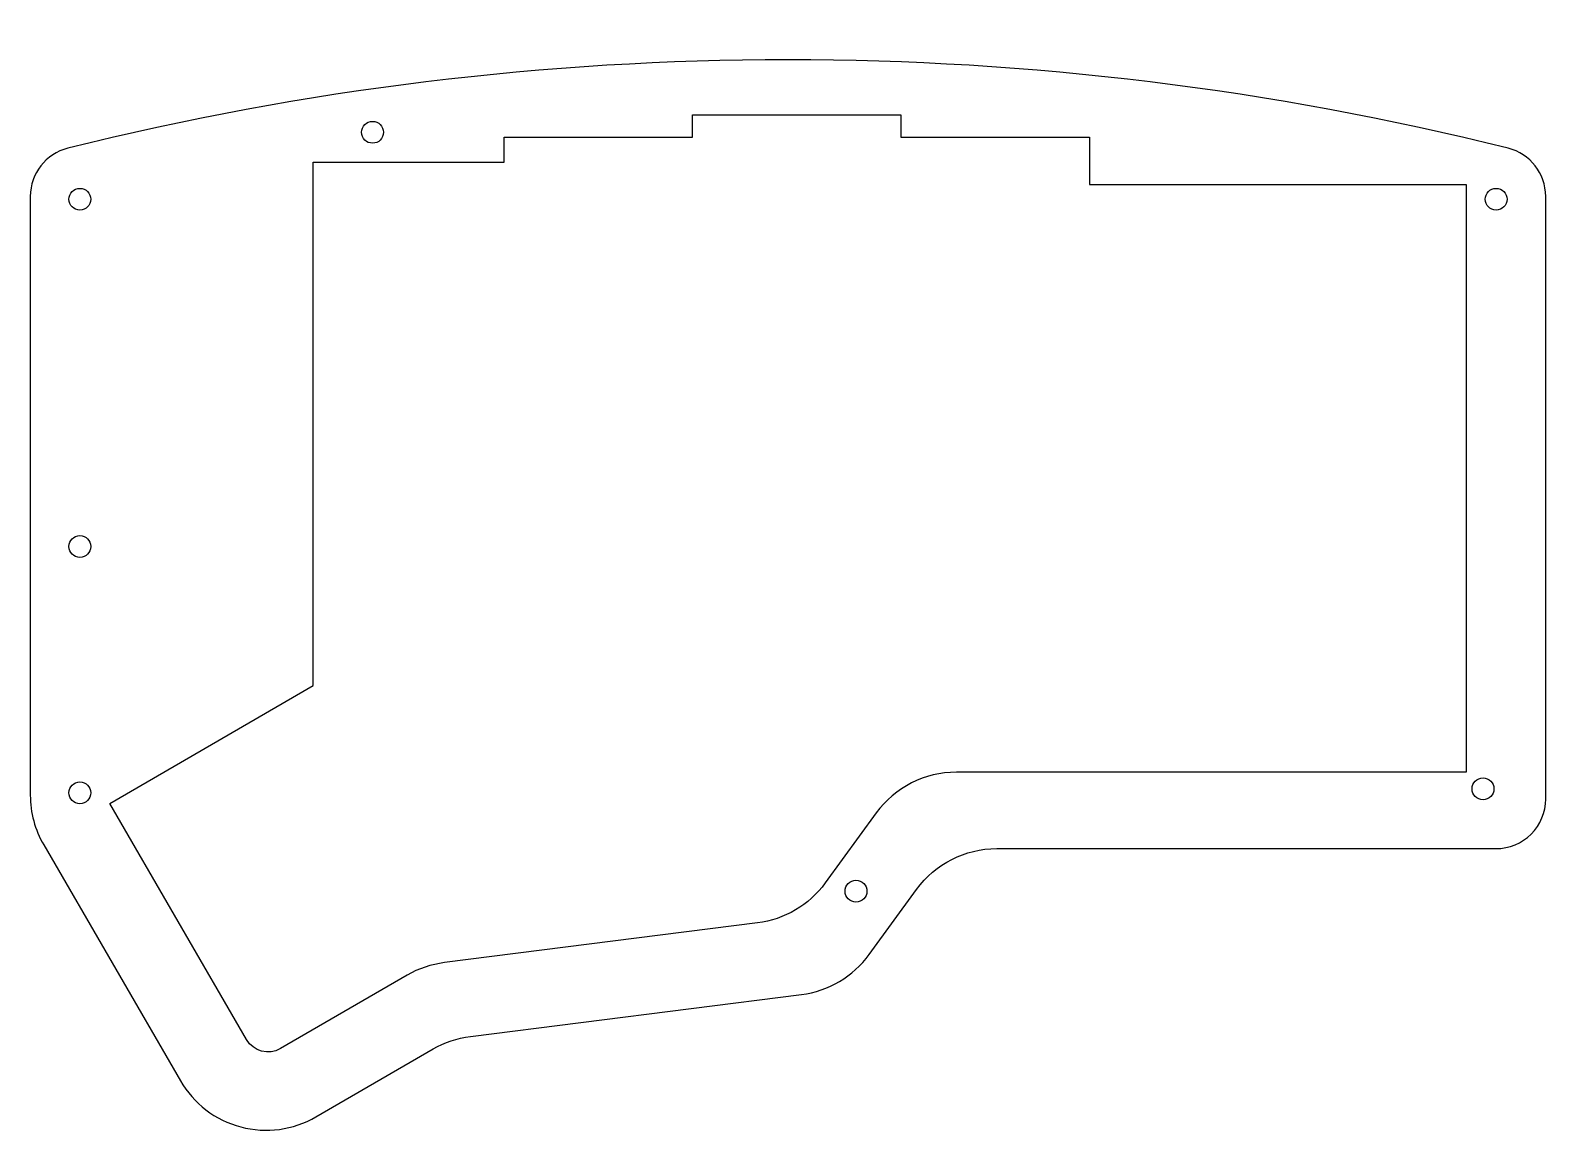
# Model space of a CAD drawing. Header units: millimetres. Extents: x 12 to 165, y -15 to 96.
import ezdxf

# ---------------------------------------------------------------- set-up
doc = ezdxf.new("R2010")
doc.units = ezdxf.units.MM
doc.layers.add('0 (2)', color=7, linetype='Continuous')

msp = doc.modelspace()

# ---------------------------------------------------------------- linework, layer by layer
at = {"layer": '0 (2)'}
for p, q in [((78.75, 85.322), (78.75, 87.572)), ((78.75, 87.572), (99.75, 87.572)), ((99.75, 87.572), (99.75, 85.322)), ((59.75, 85.322), (78.75, 85.322)), ((59.75, 82.822), (59.75, 85.322)), ((99.75, 85.322), (118.75, 85.322)), ((118.75, 85.322), (118.75, 80.572)), ((40.5, 82.822), (59.75, 82.822)), ((40.5, 30.053), (40.5, 82.822)), ((118.75, 80.572), (156.75, 80.572)), ((156.75, 80.572), (156.75, 21.322)), ((12, 79.366), (12, 19)), ((164.75, 18.616), (164.75, 79.366)), ((20, 18.169), (40.5, 30.053)), ((156.75, 21.322), (105.349, 21.322)), ((33.801, -5.637), (20, 18.169)), ((97.267, 17.212), (92.123, 10.154)), ((13.349, 13.985), (27.13, -9.788)), ((109.418, 13.616), (159.75, 13.616)), ((96.554, 2.945), (101.336, 9.506)), ((85.298, 6.123), (53.747, 2.127)), ((49.989, 0.857), (37.217, -6.546)), ((56.359, -5.313), (89.73, -1.086)), ((40.797, -13.425), (52.6, -6.582))]:
    msp.add_line(p, q, dxfattribs=at)
for centre in [(46.5, 85.822), (17, 79.072), (159.75, 79.072), (17, 44.072), (17, 19.244), (158.432, 19.64), (95.229, 9.322)]:
    msp.add_circle(centre, 1.1, dxfattribs=at)
for points in [[(160.96, 84.217), (113.299705, 96.101513), (63.450295, 96.101513), (15.79, 84.217)], [(15.79, 84.217), (13.562997, 83.661556), (12.000175, 81.661225), (12, 79.366)], [(164.75, 79.366), (164.749825, 81.661225), (163.187003, 83.661556), (160.96, 84.217)], [(105.349, 21.322), (102.15301, 21.322214), (99.149438, 19.794785), (97.267, 17.212)], [(12, 19), (12.000175, 17.238704), (12.465535, 15.508697), (13.349, 13.985)], [(163.285534, 15.080466), (164.223216, 16.018148), (164.75, 17.289918), (164.75, 18.616)], [(159.75, 13.616), (161.076082, 13.616), (162.347852, 14.142784), (163.285534, 15.080466)], [(101.336, 9.506), (103.218438, 12.088785), (106.22201, 13.616214), (109.418, 13.616)], [(92.123, 10.154), (90.500391, 7.927564), (88.031138, 6.469167), (85.298, 6.123)], [(53.747, 2.127), (52.422095, 1.95886), (51.144292, 1.527032), (49.989, 0.857)], [(89.73, -1.086), (92.462776, -0.739571), (94.931622, 0.718799), (96.554, 2.945)], [(37.217, -6.546), (36.022647, -7.238013), (34.493458, -6.831094), (33.801, -5.637)], [(52.6, -6.582), (53.755671, -5.912192), (55.033822, -5.480701), (56.359, -5.313)], [(27.13, -9.788), (28.459992, -12.082728), (30.647125, -13.755098), (33.210214, -14.437175)], [(33.210214, -14.437175), (35.773302, -15.119253), (38.50237, -14.75516), (40.797, -13.425)]]:
    msp.add_open_spline(points, degree=3, dxfattribs=at)

doc.saveas('drawing.dxf')
